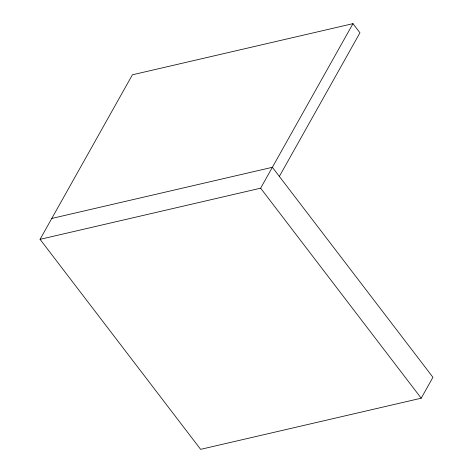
<?xml version="1.0" encoding="UTF-8"?>
<svg xmlns="http://www.w3.org/2000/svg" width="473" height="473" viewBox="0 0 473 473"><rect width="100%" height="100%" fill="white"/><g stroke="black" fill="none" stroke-linecap="round" stroke-linejoin="round"><path stroke-width="0.71" d="M51.788 218.449L272.365 167.294L432.937 377.306L421.212 398.201L200.635 449.35L40.063 239.338L132.399 74.799L352.976 23.65L359.959 32.779L279.348 176.429M40.063 239.338L260.641 188.189L352.976 23.65M260.641 188.189L421.212 398.201"/></g></svg>
